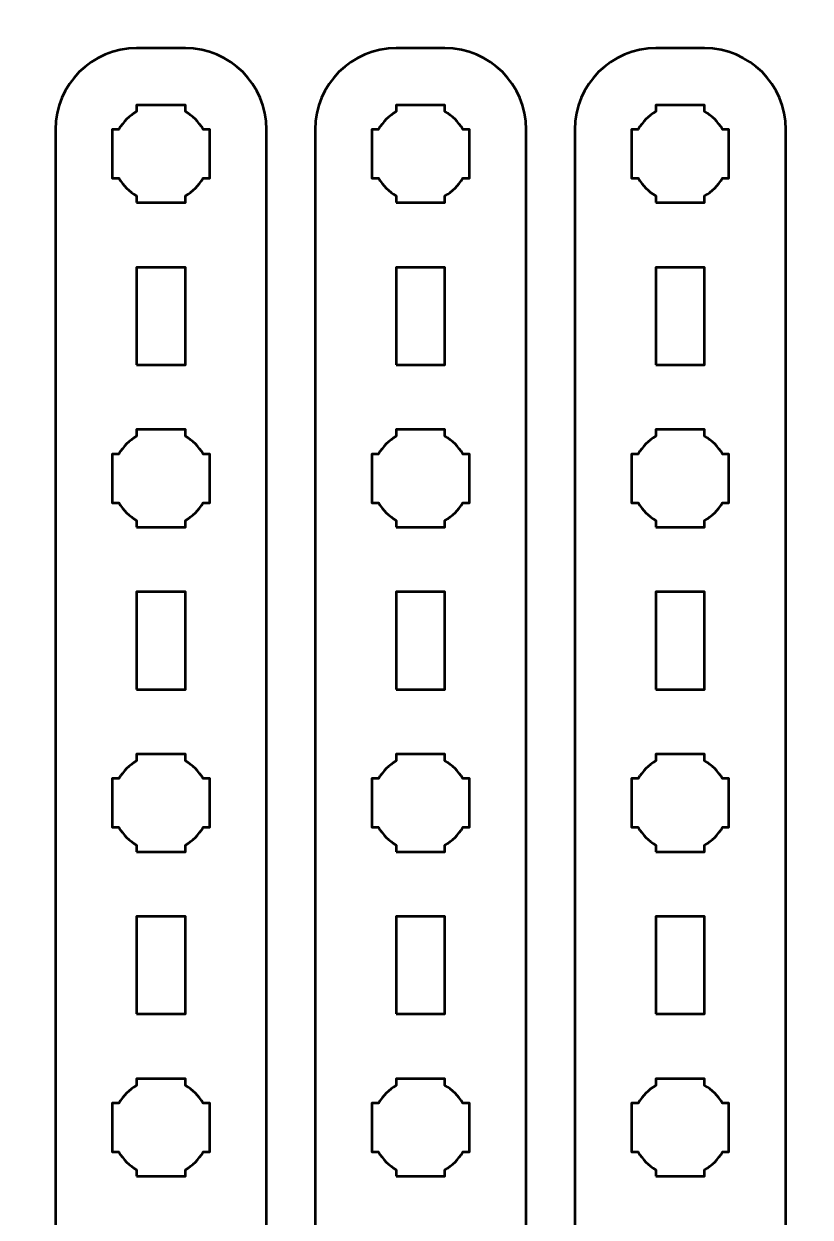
# Model space of a CAD drawing. Header units: centimetres. Extents: x -21 to 0, y -29.7 to 0.
# Drawn here: x -15.34 to -10.5, y -22.2 to -14.85 of the extents above; entities that cross this region are included whole.
import ezdxf

# ---------------------------------------------------------------- set-up
doc = ezdxf.new("R2010")
doc.units = ezdxf.units.CM
doc.header["$MEASUREMENT"] = 0
doc.layers.add('Layer 1', color=7, linetype='Continuous')

msp = doc.modelspace()

# ---------------------------------------------------------------- linework, layer by layer
at = {"layer": 'Layer 1', "color": 1, "lineweight": 53}
msp.add_open_spline([(-21.00003, -29.19995), (-21.00003, -29.19995), (-21.00003, -5.89992), (-21.00003, -5.89992), (-21.00003, -5.89992), (-21.00003, -5.81709), (-20.93286, -5.74992), (-20.85003, -5.74992), (-20.85003, -5.74992), (-20.7672, -5.74992), (-20.70003, -5.68275), (-20.70003, -5.59992), (-20.70003, -5.59992), (-20.70003, -5.51709), (-20.7672, -5.44992), (-20.85003, -5.44992), (-20.85003, -5.44992), (-20.93286, -5.44992), (-21.00003, -5.38275), (-21.00003, -5.29992), (-21.00003, -5.29992), (-21.00003, -5.21709), (-20.93286, -5.14992), (-20.85003, -5.14992), (-20.85003, -5.14992), (-20.7672, -5.14992), (-20.70003, -5.08275), (-20.70003, -4.99992), (-20.70003, -4.99992), (-20.70003, -4.91709), (-20.7672, -4.84992), (-20.85003, -4.84992), (-20.85003, -4.84992), (-20.93286, -4.84992), (-21.00003, -4.78275), (-21.00003, -4.69992), (-21.00003, -4.69992), (-21.00003, -4.61709), (-20.93286, -4.54992), (-20.85003, -4.54992), (-20.85003, -4.54992), (-20.7672, -4.54992), (-20.70003, -4.48275), (-20.70003, -4.39992), (-20.70003, -4.39992), (-20.70003, -4.31709), (-20.7672, -4.24992), (-20.85003, -4.24992), (-20.85003, -4.24992), (-20.93286, -4.24992), (-21.00003, -4.18275), (-21.00003, -4.09992), (-21.00003, -4.09992), (-21.00003, -4.01709), (-20.93286, -3.94992), (-20.85003, -3.94992), (-20.85003, -3.94992), (-20.7672, -3.94992), (-20.70003, -3.88275), (-20.70003, -3.79992), (-20.70003, -3.79992), (-20.70003, -3.71709), (-20.7672, -3.64992), (-20.85003, -3.64992), (-20.85003, -3.64992), (-20.93286, -3.64992), (-21.00003, -3.58275), (-21.00003, -3.49992), (-21.00003, -3.49992), (-21.00003, -3.41709), (-20.93286, -3.34992), (-20.85003, -3.34992), (-20.85003, -3.34992), (-20.7672, -3.34992), (-20.70003, -3.28275), (-20.70003, -3.19992), (-20.70003, -3.19992), (-20.70003, -3.11709), (-20.7672, -3.04992), (-20.85003, -3.04992), (-20.85003, -3.04992), (-20.93286, -3.04992), (-21.00003, -2.98275), (-21.00003, -2.89992), (-21.00003, -2.89992), (-21.00003, -2.81709), (-20.93286, -2.74992), (-20.85003, -2.74992), (-20.85003, -2.74992), (-20.7672, -2.74992), (-20.70003, -2.68275), (-20.70003, -2.59992), (-20.70003, -2.59992), (-20.70003, -2.51709), (-20.7672, -2.44992), (-20.85003, -2.44992), (-20.85003, -2.44992), (-20.93286, -2.44992), (-21.00003, -2.38275), (-21.00003, -2.29992), (-21.00003, -2.29992), (-21.00003, -2.21709), (-20.93286, -2.14992), (-20.85003, -2.14992), (-20.85003, -2.14992), (-20.7672, -2.14992), (-20.70003, -2.08275), (-20.70003, -1.99992), (-20.70003, -1.99992), (-20.70003, -1.91709), (-20.7672, -1.84992), (-20.85003, -1.84992), (-20.85003, -1.84992), (-20.93286, -1.84992), (-21.00003, -1.78275), (-21.00003, -1.69992), (-21.00003, -1.69992), (-21.00003, -1.61709), (-20.93286, -1.54992), (-20.85003, -1.54992), (-20.85003, -1.54992), (-20.7672, -1.54992), (-20.70003, -1.48275), (-20.70003, -1.39992), (-20.70003, -1.39992), (-20.70003, -1.31709), (-20.7672, -1.24992), (-20.85003, -1.24992), (-20.85003, -1.24992), (-20.93286, -1.24992), (-21.00003, -1.18275), (-21.00003, -1.09992), (-21.00003, -1.09992), (-21.00003, -1.09992), (-21.00003, -0.49992), (-21.00003, -0.49992), (-21.00003, -0.49992), (-21.00003, -0.22295), (-20.77694, 0.00004), (-20.49994, 0.00004), (-20.49994, 0.00004), (-20.49994, 0.00004), (-0.50008, 0.00004), (-0.50008, 0.00004), (-0.50008, 0.00004), (-0.22294, 0.00004), (0.00002, -0.22295), (0.00002, -0.49992), (0.00002, -0.49992), (0.00002, -0.49992), (0.00002, -29.19995), (0.00002, -29.19995), (0.00002, -29.19995), (0.00002, -29.47695), (-0.22294, -29.70004), (-0.50008, -29.70004), (-0.50008, -29.70004), (-0.50008, -29.70004), (-20.49994, -29.70004), (-20.49994, -29.70004), (-20.49994, -29.70004), (-20.77694, -29.70004), (-21.00003, -29.47695), (-21.00003, -29.19995)], degree=3, knots=[0, 0, 0, 0, 0.0243902, 0.0243902, 0.0243902, 0.0243902, 0.0487805, 0.0487805, 0.0487805, 0.0487805, 0.0731707, 0.0731707, 0.0731707, 0.0731707, 0.097561, 0.097561, 0.097561, 0.097561, 0.1219512, 0.1219512, 0.1219512, 0.1219512, 0.1463415, 0.1463415, 0.1463415, 0.1463415, 0.1707317, 0.1707317, 0.1707317, 0.1707317, 0.195122, 0.195122, 0.195122, 0.195122, 0.2195122, 0.2195122, 0.2195122, 0.2195122, 0.2439024, 0.2439024, 0.2439024, 0.2439024, 0.2682927, 0.2682927, 0.2682927, 0.2682927, 0.2926829, 0.2926829, 0.2926829, 0.2926829, 0.3170732, 0.3170732, 0.3170732, 0.3170732, 0.3414634, 0.3414634, 0.3414634, 0.3414634, 0.3658537, 0.3658537, 0.3658537, 0.3658537, 0.3902439, 0.3902439, 0.3902439, 0.3902439, 0.4146341, 0.4146341, 0.4146341, 0.4146341, 0.4390244, 0.4390244, 0.4390244, 0.4390244, 0.4634146, 0.4634146, 0.4634146, 0.4634146, 0.4878049, 0.4878049, 0.4878049, 0.4878049, 0.5121951, 0.5121951, 0.5121951, 0.5121951, 0.5365854, 0.5365854, 0.5365854, 0.5365854, 0.5609756, 0.5609756, 0.5609756, 0.5609756, 0.5853659, 0.5853659, 0.5853659, 0.5853659, 0.6097561, 0.6097561, 0.6097561, 0.6097561, 0.6341463, 0.6341463, 0.6341463, 0.6341463, 0.6585366, 0.6585366, 0.6585366, 0.6585366, 0.6829268, 0.6829268, 0.6829268, 0.6829268, 0.7073171, 0.7073171, 0.7073171, 0.7073171, 0.7317073, 0.7317073, 0.7317073, 0.7317073, 0.7560976, 0.7560976, 0.7560976, 0.7560976, 0.7804878, 0.7804878, 0.7804878, 0.7804878, 0.804878, 0.804878, 0.804878, 0.804878, 0.8292683, 0.8292683, 0.8292683, 0.8292683, 0.8536585, 0.8536585, 0.8536585, 0.8536585, 0.8780488, 0.8780488, 0.8780488, 0.8780488, 0.902439, 0.902439, 0.902439, 0.902439, 0.9268293, 0.9268293, 0.9268293, 0.9268293, 0.9512195, 0.9512195, 0.9512195, 0.9512195, 0.9756098, 0.9756098, 0.9756098, 0.9756098, 1, 1, 1, 1], dxfattribs=at)
at = {"layer": 'Layer 1', "color": 114, "lineweight": 53}
for points in [[(-14.35, -28.3), (-14.35, -28.3), (-14.65, -28.3), (-14.65, -28.3), (-14.65, -28.3), (-14.92609, -28.3), (-15.15, -28.07609), (-15.15, -27.8), (-15.15, -27.8), (-15.15, -27.8), (-15.15, -15.5), (-15.15, -15.5), (-15.15, -15.5), (-15.15, -15.22391), (-14.92609, -15), (-14.65, -15), (-14.65, -15), (-14.65, -15), (-14.35, -15), (-14.35, -15), (-14.35, -15), (-14.07391, -15), (-13.85, -15.22391), (-13.85, -15.5), (-13.85, -15.5), (-13.85, -15.5), (-13.85, -27.8), (-13.85, -27.8), (-13.85, -27.8), (-13.85, -28.07609), (-14.07391, -28.3), (-14.35, -28.3)], [(-12.75, -28.3), (-12.75, -28.3), (-13.05, -28.3), (-13.05, -28.3), (-13.05, -28.3), (-13.32609, -28.3), (-13.55, -28.07609), (-13.55, -27.8), (-13.55, -27.8), (-13.55, -27.8), (-13.55, -15.5), (-13.55, -15.5), (-13.55, -15.5), (-13.55, -15.22391), (-13.32609, -15), (-13.05, -15), (-13.05, -15), (-13.05, -15), (-12.75, -15), (-12.75, -15), (-12.75, -15), (-12.47391, -15), (-12.25, -15.22391), (-12.25, -15.5), (-12.25, -15.5), (-12.25, -15.5), (-12.25, -27.8), (-12.25, -27.8), (-12.25, -27.8), (-12.25, -28.07609), (-12.47391, -28.3), (-12.75, -28.3)], [(-11.15, -28.3), (-11.15, -28.3), (-11.45, -28.3), (-11.45, -28.3), (-11.45, -28.3), (-11.72609, -28.3), (-11.95, -28.07609), (-11.95, -27.8), (-11.95, -27.8), (-11.95, -27.8), (-11.95, -15.5), (-11.95, -15.5), (-11.95, -15.5), (-11.95, -15.22391), (-11.72609, -15), (-11.45, -15), (-11.45, -15), (-11.45, -15), (-11.15, -15), (-11.15, -15), (-11.15, -15), (-10.87391, -15), (-10.65, -15.22391), (-10.65, -15.5), (-10.65, -15.5), (-10.65, -15.5), (-10.65, -27.8), (-10.65, -27.8), (-10.65, -27.8), (-10.65, -28.07609), (-10.87391, -28.3), (-11.15, -28.3)]]:
    msp.add_open_spline(points, degree=3, knots=[0, 0, 0, 0, 0.125, 0.125, 0.125, 0.125, 0.25, 0.25, 0.25, 0.25, 0.375, 0.375, 0.375, 0.375, 0.5, 0.5, 0.5, 0.5, 0.625, 0.625, 0.625, 0.625, 0.75, 0.75, 0.75, 0.75, 0.875, 0.875, 0.875, 0.875, 1, 1, 1, 1], dxfattribs=at)
at = {"layer": 'Layer 1', "lineweight": 53}
for points, knots in [([(-14.65, -15.95), (-14.65, -15.95), (-14.65, -15.90985), (-14.65, -15.90985), (-14.65, -15.90985), (-14.69553, -15.8835), (-14.7335, -15.84553), (-14.75985, -15.8), (-14.75985, -15.8), (-14.75985, -15.8), (-14.8, -15.8), (-14.8, -15.8), (-14.8, -15.8), (-14.8, -15.8), (-14.8, -15.65), (-14.8, -15.65), (-14.8, -15.65), (-14.8, -15.65), (-14.8, -15.5), (-14.8, -15.5), (-14.8, -15.5), (-14.8, -15.5), (-14.75985, -15.5), (-14.75985, -15.5), (-14.75985, -15.5), (-14.7335, -15.45447), (-14.69553, -15.4165), (-14.65, -15.39015), (-14.65, -15.39015), (-14.65, -15.39015), (-14.65, -15.35), (-14.65, -15.35), (-14.65, -15.35), (-14.65, -15.35), (-14.5, -15.35), (-14.5, -15.35), (-14.5, -15.35), (-14.5, -15.35), (-14.35, -15.35), (-14.35, -15.35), (-14.35, -15.35), (-14.35, -15.35), (-14.35, -15.39015), (-14.35, -15.39015), (-14.35, -15.39015), (-14.30447, -15.4165), (-14.2665, -15.45447), (-14.24015, -15.5), (-14.24015, -15.5), (-14.24015, -15.5), (-14.2, -15.5), (-14.2, -15.5), (-14.2, -15.5), (-14.2, -15.5), (-14.2, -15.65), (-14.2, -15.65), (-14.2, -15.65), (-14.2, -15.65), (-14.2, -15.8), (-14.2, -15.8), (-14.2, -15.8), (-14.2, -15.8), (-14.24015, -15.8), (-14.24015, -15.8), (-14.24015, -15.8), (-14.2665, -15.84553), (-14.30447, -15.8835), (-14.35, -15.90985), (-14.35, -15.90985), (-14.35, -15.90985), (-14.35, -15.95), (-14.35, -15.95), (-14.35, -15.95), (-14.35, -15.95), (-14.5, -15.95), (-14.5, -15.95), (-14.5, -15.95), (-14.5, -15.95), (-14.65, -15.95), (-14.65, -15.95)], [0, 0, 0, 0, 0.05, 0.05, 0.05, 0.05, 0.1, 0.1, 0.1, 0.1, 0.15, 0.15, 0.15, 0.15, 0.2, 0.2, 0.2, 0.2, 0.25, 0.25, 0.25, 0.25, 0.3, 0.3, 0.3, 0.3, 0.35, 0.35, 0.35, 0.35, 0.4, 0.4, 0.4, 0.4, 0.45, 0.45, 0.45, 0.45, 0.5, 0.5, 0.5, 0.5, 0.55, 0.55, 0.55, 0.55, 0.6, 0.6, 0.6, 0.6, 0.65, 0.65, 0.65, 0.65, 0.7, 0.7, 0.7, 0.7, 0.75, 0.75, 0.75, 0.75, 0.8, 0.8, 0.8, 0.8, 0.85, 0.85, 0.85, 0.85, 0.9, 0.9, 0.9, 0.9, 0.95, 0.95, 0.95, 0.95, 1, 1, 1, 1]), ([(-13.05, -15.95), (-13.05, -15.95), (-13.05, -15.90985), (-13.05, -15.90985), (-13.05, -15.90985), (-13.09553, -15.8835), (-13.1335, -15.84553), (-13.15985, -15.8), (-13.15985, -15.8), (-13.15985, -15.8), (-13.2, -15.8), (-13.2, -15.8), (-13.2, -15.8), (-13.2, -15.8), (-13.2, -15.65), (-13.2, -15.65), (-13.2, -15.65), (-13.2, -15.65), (-13.2, -15.5), (-13.2, -15.5), (-13.2, -15.5), (-13.2, -15.5), (-13.15985, -15.5), (-13.15985, -15.5), (-13.15985, -15.5), (-13.1335, -15.45447), (-13.09553, -15.4165), (-13.05, -15.39015), (-13.05, -15.39015), (-13.05, -15.39015), (-13.05, -15.35), (-13.05, -15.35), (-13.05, -15.35), (-13.05, -15.35), (-12.9, -15.35), (-12.9, -15.35), (-12.9, -15.35), (-12.9, -15.35), (-12.75, -15.35), (-12.75, -15.35), (-12.75, -15.35), (-12.75, -15.35), (-12.75, -15.39015), (-12.75, -15.39015), (-12.75, -15.39015), (-12.70447, -15.4165), (-12.6665, -15.45447), (-12.64015, -15.5), (-12.64015, -15.5), (-12.64015, -15.5), (-12.6, -15.5), (-12.6, -15.5), (-12.6, -15.5), (-12.6, -15.5), (-12.6, -15.65), (-12.6, -15.65), (-12.6, -15.65), (-12.6, -15.65), (-12.6, -15.8), (-12.6, -15.8), (-12.6, -15.8), (-12.6, -15.8), (-12.64015, -15.8), (-12.64015, -15.8), (-12.64015, -15.8), (-12.6665, -15.84553), (-12.70447, -15.8835), (-12.75, -15.90985), (-12.75, -15.90985), (-12.75, -15.90985), (-12.75, -15.95), (-12.75, -15.95), (-12.75, -15.95), (-12.75, -15.95), (-12.9, -15.95), (-12.9, -15.95), (-12.9, -15.95), (-12.9, -15.95), (-13.05, -15.95), (-13.05, -15.95)], [0, 0, 0, 0, 0.05, 0.05, 0.05, 0.05, 0.1, 0.1, 0.1, 0.1, 0.15, 0.15, 0.15, 0.15, 0.2, 0.2, 0.2, 0.2, 0.25, 0.25, 0.25, 0.25, 0.3, 0.3, 0.3, 0.3, 0.35, 0.35, 0.35, 0.35, 0.4, 0.4, 0.4, 0.4, 0.45, 0.45, 0.45, 0.45, 0.5, 0.5, 0.5, 0.5, 0.55, 0.55, 0.55, 0.55, 0.6, 0.6, 0.6, 0.6, 0.65, 0.65, 0.65, 0.65, 0.7, 0.7, 0.7, 0.7, 0.75, 0.75, 0.75, 0.75, 0.8, 0.8, 0.8, 0.8, 0.85, 0.85, 0.85, 0.85, 0.9, 0.9, 0.9, 0.9, 0.95, 0.95, 0.95, 0.95, 1, 1, 1, 1]), ([(-11.45, -15.95), (-11.45, -15.95), (-11.45, -15.90985), (-11.45, -15.90985), (-11.45, -15.90985), (-11.49553, -15.8835), (-11.5335, -15.84553), (-11.55985, -15.8), (-11.55985, -15.8), (-11.55985, -15.8), (-11.6, -15.8), (-11.6, -15.8), (-11.6, -15.8), (-11.6, -15.8), (-11.6, -15.65), (-11.6, -15.65), (-11.6, -15.65), (-11.6, -15.65), (-11.6, -15.5), (-11.6, -15.5), (-11.6, -15.5), (-11.6, -15.5), (-11.55985, -15.5), (-11.55985, -15.5), (-11.55985, -15.5), (-11.5335, -15.45447), (-11.49553, -15.4165), (-11.45, -15.39015), (-11.45, -15.39015), (-11.45, -15.39015), (-11.45, -15.35), (-11.45, -15.35), (-11.45, -15.35), (-11.45, -15.35), (-11.3, -15.35), (-11.3, -15.35), (-11.3, -15.35), (-11.3, -15.35), (-11.15, -15.35), (-11.15, -15.35), (-11.15, -15.35), (-11.15, -15.35), (-11.15, -15.39015), (-11.15, -15.39015), (-11.15, -15.39015), (-11.10447, -15.4165), (-11.0665, -15.45447), (-11.04015, -15.5), (-11.04015, -15.5), (-11.04015, -15.5), (-11, -15.5), (-11, -15.5), (-11, -15.5), (-11, -15.5), (-11, -15.65), (-11, -15.65), (-11, -15.65), (-11, -15.65), (-11, -15.8), (-11, -15.8), (-11, -15.8), (-11, -15.8), (-11.04015, -15.8), (-11.04015, -15.8), (-11.04015, -15.8), (-11.0665, -15.84553), (-11.10447, -15.8835), (-11.15, -15.90985), (-11.15, -15.90985), (-11.15, -15.90985), (-11.15, -15.95), (-11.15, -15.95), (-11.15, -15.95), (-11.15, -15.95), (-11.3, -15.95), (-11.3, -15.95), (-11.3, -15.95), (-11.3, -15.95), (-11.45, -15.95), (-11.45, -15.95)], [0, 0, 0, 0, 0.05, 0.05, 0.05, 0.05, 0.1, 0.1, 0.1, 0.1, 0.15, 0.15, 0.15, 0.15, 0.2, 0.2, 0.2, 0.2, 0.25, 0.25, 0.25, 0.25, 0.3, 0.3, 0.3, 0.3, 0.35, 0.35, 0.35, 0.35, 0.4, 0.4, 0.4, 0.4, 0.45, 0.45, 0.45, 0.45, 0.5, 0.5, 0.5, 0.5, 0.55, 0.55, 0.55, 0.55, 0.6, 0.6, 0.6, 0.6, 0.65, 0.65, 0.65, 0.65, 0.7, 0.7, 0.7, 0.7, 0.75, 0.75, 0.75, 0.75, 0.8, 0.8, 0.8, 0.8, 0.85, 0.85, 0.85, 0.85, 0.9, 0.9, 0.9, 0.9, 0.95, 0.95, 0.95, 0.95, 1, 1, 1, 1]), ([(-14.65, -16.95), (-14.65, -16.95), (-14.65, -16.35), (-14.65, -16.35), (-14.65, -16.35), (-14.65, -16.35), (-14.35, -16.35), (-14.35, -16.35), (-14.35, -16.35), (-14.35, -16.35), (-14.35, -16.95), (-14.35, -16.95), (-14.35, -16.95), (-14.35, -16.95), (-14.65, -16.95), (-14.65, -16.95)], [0, 0, 0, 0, 0.25, 0.25, 0.25, 0.25, 0.5, 0.5, 0.5, 0.5, 0.75, 0.75, 0.75, 0.75, 1, 1, 1, 1]), ([(-13.05, -16.95), (-13.05, -16.95), (-13.05, -16.35), (-13.05, -16.35), (-13.05, -16.35), (-13.05, -16.35), (-12.75, -16.35), (-12.75, -16.35), (-12.75, -16.35), (-12.75, -16.35), (-12.75, -16.95), (-12.75, -16.95), (-12.75, -16.95), (-12.75, -16.95), (-13.05, -16.95), (-13.05, -16.95)], [0, 0, 0, 0, 0.25, 0.25, 0.25, 0.25, 0.5, 0.5, 0.5, 0.5, 0.75, 0.75, 0.75, 0.75, 1, 1, 1, 1]), ([(-11.45, -16.95), (-11.45, -16.95), (-11.45, -16.35), (-11.45, -16.35), (-11.45, -16.35), (-11.45, -16.35), (-11.15, -16.35), (-11.15, -16.35), (-11.15, -16.35), (-11.15, -16.35), (-11.15, -16.95), (-11.15, -16.95), (-11.15, -16.95), (-11.15, -16.95), (-11.45, -16.95), (-11.45, -16.95)], [0, 0, 0, 0, 0.25, 0.25, 0.25, 0.25, 0.5, 0.5, 0.5, 0.5, 0.75, 0.75, 0.75, 0.75, 1, 1, 1, 1]), ([(-14.65, -17.95), (-14.65, -17.95), (-14.65, -17.90985), (-14.65, -17.90985), (-14.65, -17.90985), (-14.69553, -17.8835), (-14.7335, -17.84553), (-14.75985, -17.8), (-14.75985, -17.8), (-14.75985, -17.8), (-14.8, -17.8), (-14.8, -17.8), (-14.8, -17.8), (-14.8, -17.8), (-14.8, -17.65), (-14.8, -17.65), (-14.8, -17.65), (-14.8, -17.65), (-14.8, -17.5), (-14.8, -17.5), (-14.8, -17.5), (-14.8, -17.5), (-14.75985, -17.5), (-14.75985, -17.5), (-14.75985, -17.5), (-14.7335, -17.45447), (-14.69553, -17.4165), (-14.65, -17.39015), (-14.65, -17.39015), (-14.65, -17.39015), (-14.65, -17.35), (-14.65, -17.35), (-14.65, -17.35), (-14.65, -17.35), (-14.5, -17.35), (-14.5, -17.35), (-14.5, -17.35), (-14.5, -17.35), (-14.35, -17.35), (-14.35, -17.35), (-14.35, -17.35), (-14.35, -17.35), (-14.35, -17.39015), (-14.35, -17.39015), (-14.35, -17.39015), (-14.30447, -17.4165), (-14.2665, -17.45447), (-14.24015, -17.5), (-14.24015, -17.5), (-14.24015, -17.5), (-14.2, -17.5), (-14.2, -17.5), (-14.2, -17.5), (-14.2, -17.5), (-14.2, -17.65), (-14.2, -17.65), (-14.2, -17.65), (-14.2, -17.65), (-14.2, -17.8), (-14.2, -17.8), (-14.2, -17.8), (-14.2, -17.8), (-14.24015, -17.8), (-14.24015, -17.8), (-14.24015, -17.8), (-14.2665, -17.84553), (-14.30447, -17.8835), (-14.35, -17.90985), (-14.35, -17.90985), (-14.35, -17.90985), (-14.35, -17.95), (-14.35, -17.95), (-14.35, -17.95), (-14.35, -17.95), (-14.5, -17.95), (-14.5, -17.95), (-14.5, -17.95), (-14.5, -17.95), (-14.65, -17.95), (-14.65, -17.95)], [0, 0, 0, 0, 0.05, 0.05, 0.05, 0.05, 0.1, 0.1, 0.1, 0.1, 0.15, 0.15, 0.15, 0.15, 0.2, 0.2, 0.2, 0.2, 0.25, 0.25, 0.25, 0.25, 0.3, 0.3, 0.3, 0.3, 0.35, 0.35, 0.35, 0.35, 0.4, 0.4, 0.4, 0.4, 0.45, 0.45, 0.45, 0.45, 0.5, 0.5, 0.5, 0.5, 0.55, 0.55, 0.55, 0.55, 0.6, 0.6, 0.6, 0.6, 0.65, 0.65, 0.65, 0.65, 0.7, 0.7, 0.7, 0.7, 0.75, 0.75, 0.75, 0.75, 0.8, 0.8, 0.8, 0.8, 0.85, 0.85, 0.85, 0.85, 0.9, 0.9, 0.9, 0.9, 0.95, 0.95, 0.95, 0.95, 1, 1, 1, 1]), ([(-13.05, -17.95), (-13.05, -17.95), (-13.05, -17.90985), (-13.05, -17.90985), (-13.05, -17.90985), (-13.09553, -17.8835), (-13.1335, -17.84553), (-13.15985, -17.8), (-13.15985, -17.8), (-13.15985, -17.8), (-13.2, -17.8), (-13.2, -17.8), (-13.2, -17.8), (-13.2, -17.8), (-13.2, -17.65), (-13.2, -17.65), (-13.2, -17.65), (-13.2, -17.65), (-13.2, -17.5), (-13.2, -17.5), (-13.2, -17.5), (-13.2, -17.5), (-13.15985, -17.5), (-13.15985, -17.5), (-13.15985, -17.5), (-13.1335, -17.45447), (-13.09553, -17.4165), (-13.05, -17.39015), (-13.05, -17.39015), (-13.05, -17.39015), (-13.05, -17.35), (-13.05, -17.35), (-13.05, -17.35), (-13.05, -17.35), (-12.9, -17.35), (-12.9, -17.35), (-12.9, -17.35), (-12.9, -17.35), (-12.75, -17.35), (-12.75, -17.35), (-12.75, -17.35), (-12.75, -17.35), (-12.75, -17.39015), (-12.75, -17.39015), (-12.75, -17.39015), (-12.70447, -17.4165), (-12.6665, -17.45447), (-12.64015, -17.5), (-12.64015, -17.5), (-12.64015, -17.5), (-12.6, -17.5), (-12.6, -17.5), (-12.6, -17.5), (-12.6, -17.5), (-12.6, -17.65), (-12.6, -17.65), (-12.6, -17.65), (-12.6, -17.65), (-12.6, -17.8), (-12.6, -17.8), (-12.6, -17.8), (-12.6, -17.8), (-12.64015, -17.8), (-12.64015, -17.8), (-12.64015, -17.8), (-12.6665, -17.84553), (-12.70447, -17.8835), (-12.75, -17.90985), (-12.75, -17.90985), (-12.75, -17.90985), (-12.75, -17.95), (-12.75, -17.95), (-12.75, -17.95), (-12.75, -17.95), (-12.9, -17.95), (-12.9, -17.95), (-12.9, -17.95), (-12.9, -17.95), (-13.05, -17.95), (-13.05, -17.95)], [0, 0, 0, 0, 0.05, 0.05, 0.05, 0.05, 0.1, 0.1, 0.1, 0.1, 0.15, 0.15, 0.15, 0.15, 0.2, 0.2, 0.2, 0.2, 0.25, 0.25, 0.25, 0.25, 0.3, 0.3, 0.3, 0.3, 0.35, 0.35, 0.35, 0.35, 0.4, 0.4, 0.4, 0.4, 0.45, 0.45, 0.45, 0.45, 0.5, 0.5, 0.5, 0.5, 0.55, 0.55, 0.55, 0.55, 0.6, 0.6, 0.6, 0.6, 0.65, 0.65, 0.65, 0.65, 0.7, 0.7, 0.7, 0.7, 0.75, 0.75, 0.75, 0.75, 0.8, 0.8, 0.8, 0.8, 0.85, 0.85, 0.85, 0.85, 0.9, 0.9, 0.9, 0.9, 0.95, 0.95, 0.95, 0.95, 1, 1, 1, 1]), ([(-11.45, -17.95), (-11.45, -17.95), (-11.45, -17.90985), (-11.45, -17.90985), (-11.45, -17.90985), (-11.49553, -17.8835), (-11.5335, -17.84553), (-11.55985, -17.8), (-11.55985, -17.8), (-11.55985, -17.8), (-11.6, -17.8), (-11.6, -17.8), (-11.6, -17.8), (-11.6, -17.8), (-11.6, -17.65), (-11.6, -17.65), (-11.6, -17.65), (-11.6, -17.65), (-11.6, -17.5), (-11.6, -17.5), (-11.6, -17.5), (-11.6, -17.5), (-11.55985, -17.5), (-11.55985, -17.5), (-11.55985, -17.5), (-11.5335, -17.45447), (-11.49553, -17.4165), (-11.45, -17.39015), (-11.45, -17.39015), (-11.45, -17.39015), (-11.45, -17.35), (-11.45, -17.35), (-11.45, -17.35), (-11.45, -17.35), (-11.3, -17.35), (-11.3, -17.35), (-11.3, -17.35), (-11.3, -17.35), (-11.15, -17.35), (-11.15, -17.35), (-11.15, -17.35), (-11.15, -17.35), (-11.15, -17.39015), (-11.15, -17.39015), (-11.15, -17.39015), (-11.10447, -17.4165), (-11.0665, -17.45447), (-11.04015, -17.5), (-11.04015, -17.5), (-11.04015, -17.5), (-11, -17.5), (-11, -17.5), (-11, -17.5), (-11, -17.5), (-11, -17.65), (-11, -17.65), (-11, -17.65), (-11, -17.65), (-11, -17.8), (-11, -17.8), (-11, -17.8), (-11, -17.8), (-11.04015, -17.8), (-11.04015, -17.8), (-11.04015, -17.8), (-11.0665, -17.84553), (-11.10447, -17.8835), (-11.15, -17.90985), (-11.15, -17.90985), (-11.15, -17.90985), (-11.15, -17.95), (-11.15, -17.95), (-11.15, -17.95), (-11.15, -17.95), (-11.3, -17.95), (-11.3, -17.95), (-11.3, -17.95), (-11.3, -17.95), (-11.45, -17.95), (-11.45, -17.95)], [0, 0, 0, 0, 0.05, 0.05, 0.05, 0.05, 0.1, 0.1, 0.1, 0.1, 0.15, 0.15, 0.15, 0.15, 0.2, 0.2, 0.2, 0.2, 0.25, 0.25, 0.25, 0.25, 0.3, 0.3, 0.3, 0.3, 0.35, 0.35, 0.35, 0.35, 0.4, 0.4, 0.4, 0.4, 0.45, 0.45, 0.45, 0.45, 0.5, 0.5, 0.5, 0.5, 0.55, 0.55, 0.55, 0.55, 0.6, 0.6, 0.6, 0.6, 0.65, 0.65, 0.65, 0.65, 0.7, 0.7, 0.7, 0.7, 0.75, 0.75, 0.75, 0.75, 0.8, 0.8, 0.8, 0.8, 0.85, 0.85, 0.85, 0.85, 0.9, 0.9, 0.9, 0.9, 0.95, 0.95, 0.95, 0.95, 1, 1, 1, 1]), ([(-14.65, -18.95), (-14.65, -18.95), (-14.65, -18.35), (-14.65, -18.35), (-14.65, -18.35), (-14.65, -18.35), (-14.35, -18.35), (-14.35, -18.35), (-14.35, -18.35), (-14.35, -18.35), (-14.35, -18.95), (-14.35, -18.95), (-14.35, -18.95), (-14.35, -18.95), (-14.65, -18.95), (-14.65, -18.95)], [0, 0, 0, 0, 0.25, 0.25, 0.25, 0.25, 0.5, 0.5, 0.5, 0.5, 0.75, 0.75, 0.75, 0.75, 1, 1, 1, 1]), ([(-13.05, -18.95), (-13.05, -18.95), (-13.05, -18.35), (-13.05, -18.35), (-13.05, -18.35), (-13.05, -18.35), (-12.75, -18.35), (-12.75, -18.35), (-12.75, -18.35), (-12.75, -18.35), (-12.75, -18.95), (-12.75, -18.95), (-12.75, -18.95), (-12.75, -18.95), (-13.05, -18.95), (-13.05, -18.95)], [0, 0, 0, 0, 0.25, 0.25, 0.25, 0.25, 0.5, 0.5, 0.5, 0.5, 0.75, 0.75, 0.75, 0.75, 1, 1, 1, 1]), ([(-11.45, -18.95), (-11.45, -18.95), (-11.45, -18.35), (-11.45, -18.35), (-11.45, -18.35), (-11.45, -18.35), (-11.15, -18.35), (-11.15, -18.35), (-11.15, -18.35), (-11.15, -18.35), (-11.15, -18.95), (-11.15, -18.95), (-11.15, -18.95), (-11.15, -18.95), (-11.45, -18.95), (-11.45, -18.95)], [0, 0, 0, 0, 0.25, 0.25, 0.25, 0.25, 0.5, 0.5, 0.5, 0.5, 0.75, 0.75, 0.75, 0.75, 1, 1, 1, 1]), ([(-14.65, -19.95), (-14.65, -19.95), (-14.65, -19.90985), (-14.65, -19.90985), (-14.65, -19.90985), (-14.69553, -19.8835), (-14.7335, -19.84553), (-14.75985, -19.8), (-14.75985, -19.8), (-14.75985, -19.8), (-14.8, -19.8), (-14.8, -19.8), (-14.8, -19.8), (-14.8, -19.8), (-14.8, -19.65), (-14.8, -19.65), (-14.8, -19.65), (-14.8, -19.65), (-14.8, -19.5), (-14.8, -19.5), (-14.8, -19.5), (-14.8, -19.5), (-14.75985, -19.5), (-14.75985, -19.5), (-14.75985, -19.5), (-14.7335, -19.45447), (-14.69553, -19.4165), (-14.65, -19.39015), (-14.65, -19.39015), (-14.65, -19.39015), (-14.65, -19.35), (-14.65, -19.35), (-14.65, -19.35), (-14.65, -19.35), (-14.5, -19.35), (-14.5, -19.35), (-14.5, -19.35), (-14.5, -19.35), (-14.35, -19.35), (-14.35, -19.35), (-14.35, -19.35), (-14.35, -19.35), (-14.35, -19.39015), (-14.35, -19.39015), (-14.35, -19.39015), (-14.30447, -19.4165), (-14.2665, -19.45447), (-14.24015, -19.5), (-14.24015, -19.5), (-14.24015, -19.5), (-14.2, -19.5), (-14.2, -19.5), (-14.2, -19.5), (-14.2, -19.5), (-14.2, -19.65), (-14.2, -19.65), (-14.2, -19.65), (-14.2, -19.65), (-14.2, -19.8), (-14.2, -19.8), (-14.2, -19.8), (-14.2, -19.8), (-14.24015, -19.8), (-14.24015, -19.8), (-14.24015, -19.8), (-14.2665, -19.84553), (-14.30447, -19.8835), (-14.35, -19.90985), (-14.35, -19.90985), (-14.35, -19.90985), (-14.35, -19.95), (-14.35, -19.95), (-14.35, -19.95), (-14.35, -19.95), (-14.5, -19.95), (-14.5, -19.95), (-14.5, -19.95), (-14.5, -19.95), (-14.65, -19.95), (-14.65, -19.95)], [0, 0, 0, 0, 0.05, 0.05, 0.05, 0.05, 0.1, 0.1, 0.1, 0.1, 0.15, 0.15, 0.15, 0.15, 0.2, 0.2, 0.2, 0.2, 0.25, 0.25, 0.25, 0.25, 0.3, 0.3, 0.3, 0.3, 0.35, 0.35, 0.35, 0.35, 0.4, 0.4, 0.4, 0.4, 0.45, 0.45, 0.45, 0.45, 0.5, 0.5, 0.5, 0.5, 0.55, 0.55, 0.55, 0.55, 0.6, 0.6, 0.6, 0.6, 0.65, 0.65, 0.65, 0.65, 0.7, 0.7, 0.7, 0.7, 0.75, 0.75, 0.75, 0.75, 0.8, 0.8, 0.8, 0.8, 0.85, 0.85, 0.85, 0.85, 0.9, 0.9, 0.9, 0.9, 0.95, 0.95, 0.95, 0.95, 1, 1, 1, 1]), ([(-13.05, -19.95), (-13.05, -19.95), (-13.05, -19.90985), (-13.05, -19.90985), (-13.05, -19.90985), (-13.09553, -19.8835), (-13.1335, -19.84553), (-13.15985, -19.8), (-13.15985, -19.8), (-13.15985, -19.8), (-13.2, -19.8), (-13.2, -19.8), (-13.2, -19.8), (-13.2, -19.8), (-13.2, -19.65), (-13.2, -19.65), (-13.2, -19.65), (-13.2, -19.65), (-13.2, -19.5), (-13.2, -19.5), (-13.2, -19.5), (-13.2, -19.5), (-13.15985, -19.5), (-13.15985, -19.5), (-13.15985, -19.5), (-13.1335, -19.45447), (-13.09553, -19.4165), (-13.05, -19.39015), (-13.05, -19.39015), (-13.05, -19.39015), (-13.05, -19.35), (-13.05, -19.35), (-13.05, -19.35), (-13.05, -19.35), (-12.9, -19.35), (-12.9, -19.35), (-12.9, -19.35), (-12.9, -19.35), (-12.75, -19.35), (-12.75, -19.35), (-12.75, -19.35), (-12.75, -19.35), (-12.75, -19.39015), (-12.75, -19.39015), (-12.75, -19.39015), (-12.70447, -19.4165), (-12.6665, -19.45447), (-12.64015, -19.5), (-12.64015, -19.5), (-12.64015, -19.5), (-12.6, -19.5), (-12.6, -19.5), (-12.6, -19.5), (-12.6, -19.5), (-12.6, -19.65), (-12.6, -19.65), (-12.6, -19.65), (-12.6, -19.65), (-12.6, -19.8), (-12.6, -19.8), (-12.6, -19.8), (-12.6, -19.8), (-12.64015, -19.8), (-12.64015, -19.8), (-12.64015, -19.8), (-12.6665, -19.84553), (-12.70447, -19.8835), (-12.75, -19.90985), (-12.75, -19.90985), (-12.75, -19.90985), (-12.75, -19.95), (-12.75, -19.95), (-12.75, -19.95), (-12.75, -19.95), (-12.9, -19.95), (-12.9, -19.95), (-12.9, -19.95), (-12.9, -19.95), (-13.05, -19.95), (-13.05, -19.95)], [0, 0, 0, 0, 0.05, 0.05, 0.05, 0.05, 0.1, 0.1, 0.1, 0.1, 0.15, 0.15, 0.15, 0.15, 0.2, 0.2, 0.2, 0.2, 0.25, 0.25, 0.25, 0.25, 0.3, 0.3, 0.3, 0.3, 0.35, 0.35, 0.35, 0.35, 0.4, 0.4, 0.4, 0.4, 0.45, 0.45, 0.45, 0.45, 0.5, 0.5, 0.5, 0.5, 0.55, 0.55, 0.55, 0.55, 0.6, 0.6, 0.6, 0.6, 0.65, 0.65, 0.65, 0.65, 0.7, 0.7, 0.7, 0.7, 0.75, 0.75, 0.75, 0.75, 0.8, 0.8, 0.8, 0.8, 0.85, 0.85, 0.85, 0.85, 0.9, 0.9, 0.9, 0.9, 0.95, 0.95, 0.95, 0.95, 1, 1, 1, 1]), ([(-11.45, -19.95), (-11.45, -19.95), (-11.45, -19.90985), (-11.45, -19.90985), (-11.45, -19.90985), (-11.49553, -19.8835), (-11.5335, -19.84553), (-11.55985, -19.8), (-11.55985, -19.8), (-11.55985, -19.8), (-11.6, -19.8), (-11.6, -19.8), (-11.6, -19.8), (-11.6, -19.8), (-11.6, -19.65), (-11.6, -19.65), (-11.6, -19.65), (-11.6, -19.65), (-11.6, -19.5), (-11.6, -19.5), (-11.6, -19.5), (-11.6, -19.5), (-11.55985, -19.5), (-11.55985, -19.5), (-11.55985, -19.5), (-11.5335, -19.45447), (-11.49553, -19.4165), (-11.45, -19.39015), (-11.45, -19.39015), (-11.45, -19.39015), (-11.45, -19.35), (-11.45, -19.35), (-11.45, -19.35), (-11.45, -19.35), (-11.3, -19.35), (-11.3, -19.35), (-11.3, -19.35), (-11.3, -19.35), (-11.15, -19.35), (-11.15, -19.35), (-11.15, -19.35), (-11.15, -19.35), (-11.15, -19.39015), (-11.15, -19.39015), (-11.15, -19.39015), (-11.10447, -19.4165), (-11.0665, -19.45447), (-11.04015, -19.5), (-11.04015, -19.5), (-11.04015, -19.5), (-11, -19.5), (-11, -19.5), (-11, -19.5), (-11, -19.5), (-11, -19.65), (-11, -19.65), (-11, -19.65), (-11, -19.65), (-11, -19.8), (-11, -19.8), (-11, -19.8), (-11, -19.8), (-11.04015, -19.8), (-11.04015, -19.8), (-11.04015, -19.8), (-11.0665, -19.84553), (-11.10447, -19.8835), (-11.15, -19.90985), (-11.15, -19.90985), (-11.15, -19.90985), (-11.15, -19.95), (-11.15, -19.95), (-11.15, -19.95), (-11.15, -19.95), (-11.3, -19.95), (-11.3, -19.95), (-11.3, -19.95), (-11.3, -19.95), (-11.45, -19.95), (-11.45, -19.95)], [0, 0, 0, 0, 0.05, 0.05, 0.05, 0.05, 0.1, 0.1, 0.1, 0.1, 0.15, 0.15, 0.15, 0.15, 0.2, 0.2, 0.2, 0.2, 0.25, 0.25, 0.25, 0.25, 0.3, 0.3, 0.3, 0.3, 0.35, 0.35, 0.35, 0.35, 0.4, 0.4, 0.4, 0.4, 0.45, 0.45, 0.45, 0.45, 0.5, 0.5, 0.5, 0.5, 0.55, 0.55, 0.55, 0.55, 0.6, 0.6, 0.6, 0.6, 0.65, 0.65, 0.65, 0.65, 0.7, 0.7, 0.7, 0.7, 0.75, 0.75, 0.75, 0.75, 0.8, 0.8, 0.8, 0.8, 0.85, 0.85, 0.85, 0.85, 0.9, 0.9, 0.9, 0.9, 0.95, 0.95, 0.95, 0.95, 1, 1, 1, 1]), ([(-14.65, -20.95), (-14.65, -20.95), (-14.65, -20.35), (-14.65, -20.35), (-14.65, -20.35), (-14.65, -20.35), (-14.35, -20.35), (-14.35, -20.35), (-14.35, -20.35), (-14.35, -20.35), (-14.35, -20.95), (-14.35, -20.95), (-14.35, -20.95), (-14.35, -20.95), (-14.65, -20.95), (-14.65, -20.95)], [0, 0, 0, 0, 0.25, 0.25, 0.25, 0.25, 0.5, 0.5, 0.5, 0.5, 0.75, 0.75, 0.75, 0.75, 1, 1, 1, 1]), ([(-13.05, -20.95), (-13.05, -20.95), (-13.05, -20.35), (-13.05, -20.35), (-13.05, -20.35), (-13.05, -20.35), (-12.75, -20.35), (-12.75, -20.35), (-12.75, -20.35), (-12.75, -20.35), (-12.75, -20.95), (-12.75, -20.95), (-12.75, -20.95), (-12.75, -20.95), (-13.05, -20.95), (-13.05, -20.95)], [0, 0, 0, 0, 0.25, 0.25, 0.25, 0.25, 0.5, 0.5, 0.5, 0.5, 0.75, 0.75, 0.75, 0.75, 1, 1, 1, 1]), ([(-11.45, -20.95), (-11.45, -20.95), (-11.45, -20.35), (-11.45, -20.35), (-11.45, -20.35), (-11.45, -20.35), (-11.15, -20.35), (-11.15, -20.35), (-11.15, -20.35), (-11.15, -20.35), (-11.15, -20.95), (-11.15, -20.95), (-11.15, -20.95), (-11.15, -20.95), (-11.45, -20.95), (-11.45, -20.95)], [0, 0, 0, 0, 0.25, 0.25, 0.25, 0.25, 0.5, 0.5, 0.5, 0.5, 0.75, 0.75, 0.75, 0.75, 1, 1, 1, 1]), ([(-14.65, -21.95), (-14.65, -21.95), (-14.65, -21.90985), (-14.65, -21.90985), (-14.65, -21.90985), (-14.69553, -21.8835), (-14.7335, -21.84553), (-14.75985, -21.8), (-14.75985, -21.8), (-14.75985, -21.8), (-14.8, -21.8), (-14.8, -21.8), (-14.8, -21.8), (-14.8, -21.8), (-14.8, -21.65), (-14.8, -21.65), (-14.8, -21.65), (-14.8, -21.65), (-14.8, -21.5), (-14.8, -21.5), (-14.8, -21.5), (-14.8, -21.5), (-14.75985, -21.5), (-14.75985, -21.5), (-14.75985, -21.5), (-14.7335, -21.45447), (-14.69553, -21.4165), (-14.65, -21.39015), (-14.65, -21.39015), (-14.65, -21.39015), (-14.65, -21.35), (-14.65, -21.35), (-14.65, -21.35), (-14.65, -21.35), (-14.5, -21.35), (-14.5, -21.35), (-14.5, -21.35), (-14.5, -21.35), (-14.35, -21.35), (-14.35, -21.35), (-14.35, -21.35), (-14.35, -21.35), (-14.35, -21.39015), (-14.35, -21.39015), (-14.35, -21.39015), (-14.30447, -21.4165), (-14.2665, -21.45447), (-14.24015, -21.5), (-14.24015, -21.5), (-14.24015, -21.5), (-14.2, -21.5), (-14.2, -21.5), (-14.2, -21.5), (-14.2, -21.5), (-14.2, -21.65), (-14.2, -21.65), (-14.2, -21.65), (-14.2, -21.65), (-14.2, -21.8), (-14.2, -21.8), (-14.2, -21.8), (-14.2, -21.8), (-14.24015, -21.8), (-14.24015, -21.8), (-14.24015, -21.8), (-14.2665, -21.84553), (-14.30447, -21.8835), (-14.35, -21.90985), (-14.35, -21.90985), (-14.35, -21.90985), (-14.35, -21.95), (-14.35, -21.95), (-14.35, -21.95), (-14.35, -21.95), (-14.5, -21.95), (-14.5, -21.95), (-14.5, -21.95), (-14.5, -21.95), (-14.65, -21.95), (-14.65, -21.95)], [0, 0, 0, 0, 0.05, 0.05, 0.05, 0.05, 0.1, 0.1, 0.1, 0.1, 0.15, 0.15, 0.15, 0.15, 0.2, 0.2, 0.2, 0.2, 0.25, 0.25, 0.25, 0.25, 0.3, 0.3, 0.3, 0.3, 0.35, 0.35, 0.35, 0.35, 0.4, 0.4, 0.4, 0.4, 0.45, 0.45, 0.45, 0.45, 0.5, 0.5, 0.5, 0.5, 0.55, 0.55, 0.55, 0.55, 0.6, 0.6, 0.6, 0.6, 0.65, 0.65, 0.65, 0.65, 0.7, 0.7, 0.7, 0.7, 0.75, 0.75, 0.75, 0.75, 0.8, 0.8, 0.8, 0.8, 0.85, 0.85, 0.85, 0.85, 0.9, 0.9, 0.9, 0.9, 0.95, 0.95, 0.95, 0.95, 1, 1, 1, 1]), ([(-13.05, -21.95), (-13.05, -21.95), (-13.05, -21.90985), (-13.05, -21.90985), (-13.05, -21.90985), (-13.09553, -21.8835), (-13.1335, -21.84553), (-13.15985, -21.8), (-13.15985, -21.8), (-13.15985, -21.8), (-13.2, -21.8), (-13.2, -21.8), (-13.2, -21.8), (-13.2, -21.8), (-13.2, -21.65), (-13.2, -21.65), (-13.2, -21.65), (-13.2, -21.65), (-13.2, -21.5), (-13.2, -21.5), (-13.2, -21.5), (-13.2, -21.5), (-13.15985, -21.5), (-13.15985, -21.5), (-13.15985, -21.5), (-13.1335, -21.45447), (-13.09553, -21.4165), (-13.05, -21.39015), (-13.05, -21.39015), (-13.05, -21.39015), (-13.05, -21.35), (-13.05, -21.35), (-13.05, -21.35), (-13.05, -21.35), (-12.9, -21.35), (-12.9, -21.35), (-12.9, -21.35), (-12.9, -21.35), (-12.75, -21.35), (-12.75, -21.35), (-12.75, -21.35), (-12.75, -21.35), (-12.75, -21.39015), (-12.75, -21.39015), (-12.75, -21.39015), (-12.70447, -21.4165), (-12.6665, -21.45447), (-12.64015, -21.5), (-12.64015, -21.5), (-12.64015, -21.5), (-12.6, -21.5), (-12.6, -21.5), (-12.6, -21.5), (-12.6, -21.5), (-12.6, -21.65), (-12.6, -21.65), (-12.6, -21.65), (-12.6, -21.65), (-12.6, -21.8), (-12.6, -21.8), (-12.6, -21.8), (-12.6, -21.8), (-12.64015, -21.8), (-12.64015, -21.8), (-12.64015, -21.8), (-12.6665, -21.84553), (-12.70447, -21.8835), (-12.75, -21.90985), (-12.75, -21.90985), (-12.75, -21.90985), (-12.75, -21.95), (-12.75, -21.95), (-12.75, -21.95), (-12.75, -21.95), (-12.9, -21.95), (-12.9, -21.95), (-12.9, -21.95), (-12.9, -21.95), (-13.05, -21.95), (-13.05, -21.95)], [0, 0, 0, 0, 0.05, 0.05, 0.05, 0.05, 0.1, 0.1, 0.1, 0.1, 0.15, 0.15, 0.15, 0.15, 0.2, 0.2, 0.2, 0.2, 0.25, 0.25, 0.25, 0.25, 0.3, 0.3, 0.3, 0.3, 0.35, 0.35, 0.35, 0.35, 0.4, 0.4, 0.4, 0.4, 0.45, 0.45, 0.45, 0.45, 0.5, 0.5, 0.5, 0.5, 0.55, 0.55, 0.55, 0.55, 0.6, 0.6, 0.6, 0.6, 0.65, 0.65, 0.65, 0.65, 0.7, 0.7, 0.7, 0.7, 0.75, 0.75, 0.75, 0.75, 0.8, 0.8, 0.8, 0.8, 0.85, 0.85, 0.85, 0.85, 0.9, 0.9, 0.9, 0.9, 0.95, 0.95, 0.95, 0.95, 1, 1, 1, 1]), ([(-11.45, -21.95), (-11.45, -21.95), (-11.45, -21.90985), (-11.45, -21.90985), (-11.45, -21.90985), (-11.49553, -21.8835), (-11.5335, -21.84553), (-11.55985, -21.8), (-11.55985, -21.8), (-11.55985, -21.8), (-11.6, -21.8), (-11.6, -21.8), (-11.6, -21.8), (-11.6, -21.8), (-11.6, -21.65), (-11.6, -21.65), (-11.6, -21.65), (-11.6, -21.65), (-11.6, -21.5), (-11.6, -21.5), (-11.6, -21.5), (-11.6, -21.5), (-11.55985, -21.5), (-11.55985, -21.5), (-11.55985, -21.5), (-11.5335, -21.45447), (-11.49553, -21.4165), (-11.45, -21.39015), (-11.45, -21.39015), (-11.45, -21.39015), (-11.45, -21.35), (-11.45, -21.35), (-11.45, -21.35), (-11.45, -21.35), (-11.3, -21.35), (-11.3, -21.35), (-11.3, -21.35), (-11.3, -21.35), (-11.15, -21.35), (-11.15, -21.35), (-11.15, -21.35), (-11.15, -21.35), (-11.15, -21.39015), (-11.15, -21.39015), (-11.15, -21.39015), (-11.10447, -21.4165), (-11.0665, -21.45447), (-11.04015, -21.5), (-11.04015, -21.5), (-11.04015, -21.5), (-11, -21.5), (-11, -21.5), (-11, -21.5), (-11, -21.5), (-11, -21.65), (-11, -21.65), (-11, -21.65), (-11, -21.65), (-11, -21.8), (-11, -21.8), (-11, -21.8), (-11, -21.8), (-11.04015, -21.8), (-11.04015, -21.8), (-11.04015, -21.8), (-11.0665, -21.84553), (-11.10447, -21.8835), (-11.15, -21.90985), (-11.15, -21.90985), (-11.15, -21.90985), (-11.15, -21.95), (-11.15, -21.95), (-11.15, -21.95), (-11.15, -21.95), (-11.3, -21.95), (-11.3, -21.95), (-11.3, -21.95), (-11.3, -21.95), (-11.45, -21.95), (-11.45, -21.95)], [0, 0, 0, 0, 0.05, 0.05, 0.05, 0.05, 0.1, 0.1, 0.1, 0.1, 0.15, 0.15, 0.15, 0.15, 0.2, 0.2, 0.2, 0.2, 0.25, 0.25, 0.25, 0.25, 0.3, 0.3, 0.3, 0.3, 0.35, 0.35, 0.35, 0.35, 0.4, 0.4, 0.4, 0.4, 0.45, 0.45, 0.45, 0.45, 0.5, 0.5, 0.5, 0.5, 0.55, 0.55, 0.55, 0.55, 0.6, 0.6, 0.6, 0.6, 0.65, 0.65, 0.65, 0.65, 0.7, 0.7, 0.7, 0.7, 0.75, 0.75, 0.75, 0.75, 0.8, 0.8, 0.8, 0.8, 0.85, 0.85, 0.85, 0.85, 0.9, 0.9, 0.9, 0.9, 0.95, 0.95, 0.95, 0.95, 1, 1, 1, 1])]:
    msp.add_open_spline(points, degree=3, knots=knots, dxfattribs=at)

doc.saveas('drawing.dxf')
